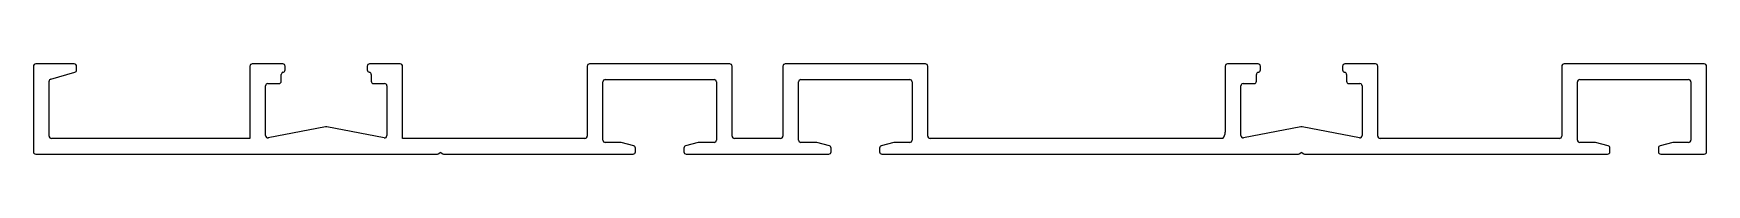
# Model space of a CAD drawing. Extents: x 1818 to 2032, y 2232 to 2244.
import ezdxf

# ---------------------------------------------------------------- set-up
doc = ezdxf.new("R2010")
doc.units = 0
doc.layers.add('AM_0', color=7, linetype='CONTINUOUS')

msp = doc.modelspace()

# ---------------------------------------------------------------- linework, layer by layer
at = {"layer": 'AM_0'}
for p, q in [((1817.8, 2243.27), (1817.8, 2232.37)), ((1823, 2243.57), (1818.1, 2243.57)), ((1820.02, 2241.64), (1823.08, 2242.51)), ((1823.3, 2242.8), (1823.3, 2243.27)), ((1845.45, 2243.27), (1845.45, 2234.07)), ((1849.65, 2243.57), (1845.75, 2243.57)), ((1849.67, 2242.5), (1849.73, 2242.51)), ((1849.95, 2242.8), (1849.95, 2243.27)), ((1860.45, 2243.27), (1860.45, 2242.8)), ((1860.67, 2242.51), (1860.73, 2242.5)), ((1864.65, 2243.57), (1860.75, 2243.57)), ((1864.95, 2234.07), (1864.95, 2243.27)), ((1888.55, 2243.27), (1888.55, 2234.37)), ((1906.75, 2243.57), (1888.85, 2243.57)), ((1907.05, 2234.37), (1907.05, 2243.27)), ((1913.55, 2243.27), (1913.55, 2234.37)), ((1931.75, 2243.57), (1913.85, 2243.57)), ((1932.05, 2234.37), (1932.05, 2243.27)), ((1970.05, 2243.27), (1970.05, 2234.87)), ((1974.25, 2243.57), (1970.35, 2243.57)), ((1974.27, 2242.5), (1974.33, 2242.51)), ((1974.55, 2242.8), (1974.55, 2243.27)), ((1985.05, 2243.27), (1985.05, 2242.8)), ((1985.27, 2242.51), (1985.33, 2242.5)), ((1989.25, 2243.57), (1985.35, 2243.57)), ((1989.55, 2234.37), (1989.55, 2243.27)), ((2013.05, 2243.27), (2013.05, 2234.37)), ((2031.25, 2243.57), (2013.35, 2243.57)), ((2031.55, 2232.37), (2031.55, 2243.27)), ((1819.8, 2234.37), (1819.8, 2241.35)), ((1847.45, 2234.44), (1847.45, 2240.77)), ((1847.75, 2241.07), (1849.15, 2241.07)), ((1849.45, 2241.37), (1849.45, 2242.21)), ((1860.95, 2242.21), (1860.95, 2241.37)), ((1861.25, 2241.07), (1862.65, 2241.07)), ((1862.95, 2240.77), (1862.95, 2234.44)), ((1890.55, 2233.87), (1890.55, 2241.27)), ((1890.85, 2241.57), (1904.75, 2241.57)), ((1905.05, 2241.27), (1905.05, 2233.87)), ((1915.55, 2233.87), (1915.55, 2241.27)), ((1915.85, 2241.57), (1929.75, 2241.57)), ((1930.05, 2241.27), (1930.05, 2233.87)), ((1972.05, 2234.44), (1972.05, 2240.77)), ((1972.35, 2241.07), (1973.75, 2241.07)), ((1974.05, 2241.37), (1974.05, 2242.21)), ((1985.55, 2242.21), (1985.55, 2241.37)), ((1985.85, 2241.07), (1987.25, 2241.07)), ((1987.55, 2240.77), (1987.55, 2234.44)), ((2015.05, 2233.87), (2015.05, 2241.27)), ((2015.35, 2241.57), (2029.25, 2241.57)), ((2029.55, 2241.27), (2029.55, 2233.87)), ((1845.45, 2234.07), (1820.1, 2234.07)), ((1855.1, 2235.55), (1847.8, 2234.14)), ((1862.59, 2234.14), (1855.29, 2235.55)), ((1888.25, 2234.07), (1864.95, 2234.07)), ((1913.25, 2234.07), (1907.35, 2234.07)), ((1969.75, 2234.07), (1932.35, 2234.07)), ((1979.7, 2235.55), (1972.4, 2234.14)), ((1987.19, 2234.14), (1979.89, 2235.55)), ((2012.75, 2234.07), (1989.85, 2234.07)), ((1818.1, 2232.07), (1869.34, 2232.07)), ((1869.49, 2232.11), (1869.72, 2232.25)), ((1869.87, 2232.25), (1870.11, 2232.11)), ((1870.26, 2232.07), (1894.4, 2232.07)), ((1892.79, 2233.57), (1890.85, 2233.57)), ((1894.48, 2233.13), (1892.87, 2233.56)), ((1894.7, 2232.37), (1894.7, 2232.84)), ((1900.9, 2232.84), (1900.9, 2232.37)), ((1902.73, 2233.56), (1901.12, 2233.13)), ((1901.2, 2232.07), (1919.4, 2232.07)), ((1904.75, 2233.57), (1902.8, 2233.57)), ((1917.79, 2233.57), (1915.85, 2233.57)), ((1919.48, 2233.13), (1917.87, 2233.56)), ((1919.7, 2232.37), (1919.7, 2232.84)), ((1925.9, 2232.84), (1925.9, 2232.37)), ((1927.73, 2233.56), (1926.12, 2233.13)), ((1926.2, 2232.07), (1979.34, 2232.07)), ((1929.75, 2233.57), (1927.8, 2233.57)), ((1979.49, 2232.11), (1979.72, 2232.25)), ((1979.87, 2232.25), (1980.11, 2232.11)), ((1980.26, 2232.07), (2018.9, 2232.07)), ((2017.29, 2233.57), (2015.35, 2233.57)), ((2018.98, 2233.13), (2017.37, 2233.56)), ((2019.2, 2232.37), (2019.2, 2232.84)), ((2025.4, 2232.84), (2025.4, 2232.37)), ((2027.23, 2233.56), (2025.62, 2233.13)), ((2025.7, 2232.07), (2031.25, 2232.07)), ((2029.25, 2233.57), (2027.3, 2233.57))]:
    msp.add_line(p, q, dxfattribs=at)
for centre, radius, start, end in [((1818.1, 2243.27), 0.3, 90, 180), ((1823, 2243.27), 0.3, 0, 90), ((1823, 2242.8), 0.3, 285, 0), ((1845.75, 2243.27), 0.3, 90, 180), ((1849.75, 2242.21), 0.3, 105, 180), ((1849.65, 2243.27), 0.3, 0, 90), ((1849.65, 2242.8), 0.3, 285, 0), ((1860.75, 2243.27), 0.3, 90, 180), ((1860.75, 2242.8), 0.3, 180, 255), ((1860.65, 2242.21), 0.3, 0, 75), ((1864.65, 2243.27), 0.3, 0, 90), ((1888.85, 2243.27), 0.3, 90, 180), ((1906.75, 2243.27), 0.3, 0, 90), ((1913.85, 2243.27), 0.3, 90, 180), ((1931.75, 2243.27), 0.3, 0, 90), ((1970.35, 2243.27), 0.3, 90, 180), ((1974.35, 2242.21), 0.3, 105, 180), ((1974.25, 2243.27), 0.3, 0, 90), ((1974.25, 2242.8), 0.3, 285, 0), ((1985.35, 2243.27), 0.3, 90, 180), ((1985.35, 2242.8), 0.3, 180, 255), ((1985.25, 2242.21), 0.3, 0, 75), ((1989.25, 2243.27), 0.3, 0, 90), ((2013.35, 2243.27), 0.3, 90, 180), ((2031.25, 2243.27), 0.3, 0, 90), ((1820.1, 2241.35), 0.3, 105, 180), ((1847.75, 2240.77), 0.3, 90, 180), ((1849.15, 2241.37), 0.3, 270, 0), ((1861.25, 2241.37), 0.3, 180, 270), ((1862.65, 2240.77), 0.3, 0, 90), ((1890.85, 2241.27), 0.3, 90, 180), ((1904.75, 2241.27), 0.3, 0, 90), ((1915.85, 2241.27), 0.3, 90, 180), ((1929.75, 2241.27), 0.3, 0, 90), ((1972.35, 2240.77), 0.3, 90, 180), ((1973.75, 2241.37), 0.3, 270, 0), ((1985.85, 2241.37), 0.3, 180, 270), ((1987.25, 2240.77), 0.3, 0, 90), ((2015.35, 2241.27), 0.3, 90, 180), ((2029.25, 2241.27), 0.3, 0, 90), ((1820.1, 2234.37), 0.3, 180, 270), ((1847.75, 2234.44), 0.3, 180, 280.9541), ((1855.2, 2235.06), 0.5, 79.0459, 100.9541), ((1862.65, 2234.44), 0.3, 259.0459, 0), ((1888.25, 2234.37), 0.3, 270, 0), ((1890.85, 2233.87), 0.3, 180, 270), ((1904.75, 2233.87), 0.3, 270, 0), ((1907.35, 2234.37), 0.3, 180, 270), ((1913.25, 2234.37), 0.3, 270, 0), ((1915.85, 2233.87), 0.3, 180, 270), ((1929.75, 2233.87), 0.3, 270, 0), ((1932.35, 2234.37), 0.3, 180, 270), ((1968.97, 2234.82), 1.08, 316.1986, 2.6893), ((1972.35, 2234.44), 0.3, 180, 280.9541), ((1979.8, 2235.06), 0.5, 79.0459, 100.9541), ((1987.25, 2234.44), 0.3, 259.0459, 0), ((1989.85, 2234.37), 0.3, 180, 270), ((2012.75, 2234.37), 0.3, 270, 0), ((2015.35, 2233.87), 0.3, 180, 270), ((2029.25, 2233.87), 0.3, 270, 0), ((1818.1, 2232.37), 0.3, 180, 270), ((1869.34, 2232.37), 0.3, 270, 300), ((1869.8, 2232.12), 0.15, 60, 120), ((1870.26, 2232.37), 0.3, 240, 270), ((1892.79, 2233.27), 0.3, 75, 90), ((1894.4, 2232.37), 0.3, 270, 0), ((1894.4, 2232.84), 0.3, 0, 75), ((1901.2, 2232.84), 0.3, 105, 180), ((1901.2, 2232.37), 0.3, 180, 270), ((1902.8, 2233.27), 0.3, 90, 105), ((1917.79, 2233.27), 0.3, 75, 90), ((1919.4, 2232.37), 0.3, 270, 0), ((1919.4, 2232.84), 0.3, 0, 75), ((1926.2, 2232.84), 0.3, 105, 180), ((1926.2, 2232.37), 0.3, 180, 270), ((1927.8, 2233.27), 0.3, 90, 105), ((1979.34, 2232.37), 0.3, 270, 300), ((1979.8, 2232.12), 0.15, 60, 120), ((1980.26, 2232.37), 0.3, 240, 270), ((2017.29, 2233.27), 0.3, 75, 90), ((2018.9, 2232.37), 0.3, 270, 0), ((2018.9, 2232.84), 0.3, 0, 75), ((2025.7, 2232.84), 0.3, 105, 180), ((2025.7, 2232.37), 0.3, 180, 270), ((2027.3, 2233.27), 0.3, 90, 105), ((2031.25, 2232.37), 0.3, 270, 0)]:
    msp.add_arc(centre, radius, start, end, dxfattribs=at)

doc.saveas('drawing.dxf')
